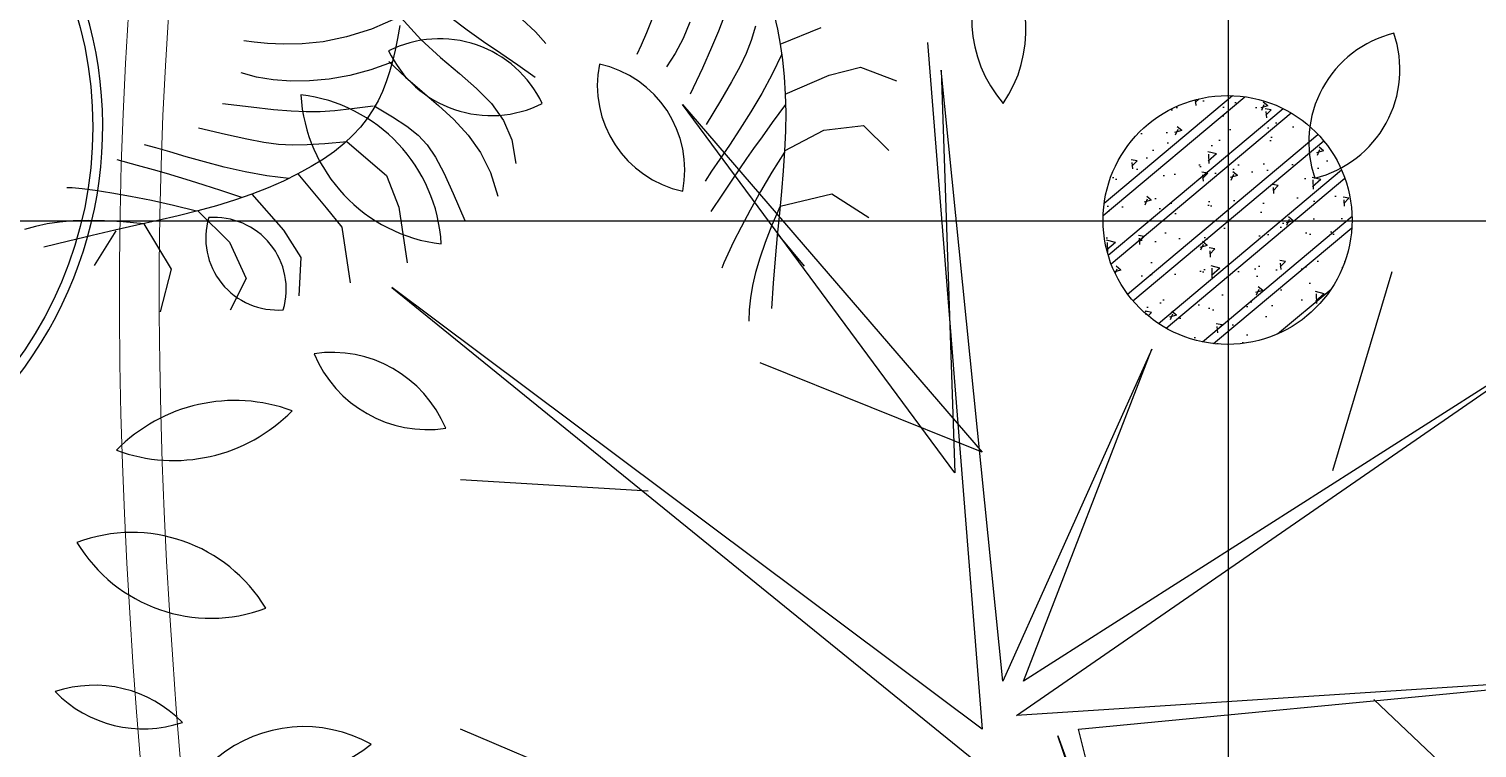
# Model space of a CAD drawing. Header units: millimetres. Extents: x -1030105 to 906887, y -616134 to 1220667.
# Drawn here: x -85099 to -82191, y 547635 to 549080 of the extents above; entities that cross this region are included whole.
import ezdxf
from ezdxf.enums import TextEntityAlignment as Align

# ---------------------------------------------------------------- set-up
doc = ezdxf.new("R2010")
doc.units = ezdxf.units.MM
doc.header["$MEASUREMENT"] = 0
doc.linetypes.add('CENTER', pattern=[2, 1.25, -0.25, 0.25, -0.25])
doc.linetypes.add('DASH', pattern=[0.35, 0.25, -0.1])
for name, color, linetype in [('A-Column', 4, 'Continuous'), ('A-Furniture', 143, 'Continuous'), ('A-Tree', 98, 'Continuous'), ('XR-BC-zColumn$0$LBC - BEACH CLUB - 240809 DG Rev$0$LBC - BEACH CLUB - COLUMN$0$Col 2FL$0$Col 2FL$0$S-Hatch', 8, 'Continuous')]:
    doc.layers.add(name, color=color, linetype=linetype)
doc.layers.add('A-Door', color=33, linetype='Continuous', lineweight=9)
doc.styles.add('Arial_Bold', font='arialbd.ttf')

# ---------------------------------------------------------------- blocks, each defined once
blk = doc.blocks.new('Xref ViasHotel_DD$0$A$C128252A6')
at = {"color": 8}
for points in [[(-199.9999999999998, 80.00000000000011, -0.2490666248094393), (200.0000000000002, 80.00000000000011, -1.822674955046673)], [(-199.9999999999998, 80, -0.09906662480943984), (200.0000000000002, 80, 0.2500000000000002)], [(-199.9999999999998, 80, 0.3322994664073974), (-199.9999999999998, 19.81332496188793, 0.6324162420717983)], [(200.0000000000005, 80, -0.3322994664073974), (200.0000000000005, 19.81332496188793, -0.6324162420717983)], [(-199.9999999999998, 19.81332496188793, 0.09906662480943984), (200.0000000000002, 19.81332496188793, -0.2500000000000002)]]:
    blk.add_lwpolyline(points, format="xyb", dxfattribs=at)
blk.add_ellipse((489.0823721401978, -1084.750095867943), major_axis=(-570.07364656276, 1143.957243795844), ratio=0.5046886879477465, start_param=-0.3101705365576701, end_param=-0.02720458697516248, dxfattribs=at)
at = {"color": 8, "extrusion": (0, 0, -1)}
blk.add_ellipse((780.901468476882, 898.8733692508494), major_axis=(963.0713825663126, 850.8882908308581), ratio=0.2526383053282041, start_param=2.937223005694502, end_param=3.252076243694595, dxfattribs=at)
blk = doc.blocks.new('Xref ViasHotel_DD$0$A$C17F019FA')
at = {"color": 0}
for p, q in [((697.3613185467548, 813.5510439238133), (699.8647010212298, 793.7083355354334)), ((717.92756481783, 611.7488865882551), (697.3935861733044, 813.5551142003897)), ((717.92756481783, -611.7488865882624), (697.3935861733044, -813.5551142003969))]:
    blk.add_line(p, q, dxfattribs=at)
at = {"color": 8}
for p, q in [((1017.680437306, 521.5613187019917), (961.139452258125, 481.141645068521)), ((1001.301164626551, 501.9571702050962), (976.2468804499949, 488.7440328818702)), ((1021.612518758397, 504.4795778361804), (1001.301164626551, 501.9571702050962)), ((1118.624785390741, 318.7744182569659), (1017.680437306, 521.5613187019917)), ((1020.924754717649, 474.0890040926388), (1021.612518758397, 504.4795778361804)), ((911.1235133591108, 486.6482995716142), (876.5645466852293, 475.0832951677367)), ((876.5645466852293, 475.0832951677367), (878.1273524641292, 452.6495051582751)), ((935.0062488559051, 479.9165721031459), (911.1235133591108, 486.6482995716142)), ((961.139452258125, 481.141645068521), (935.0062488559051, 479.9165721031459)), ((1040.10255618114, 410.6074418284697), (1020.924754717649, 474.0890040926388)), ((878.1273524641292, 452.6495051582751), (901.4338400554261, 424.4306216275654)), ((901.4338400554261, 424.4306216275654), (916.6133127548383, 311.5601572402375)), ((1047.152791371162, 360.1662257797943), (1040.10255618114, 410.6074418284697)), ((1076.169695191231, 321.7466219697599), (1047.152791371162, 360.1662257797943)), ((1114.245428607916, 246.0654082532783), (1076.169695191231, 321.7466219697599)), ((916.6133127548383, 311.5601572402375), (932.8588758128462, 286.9791447847165)), ((924.4005359811708, 299.3003545842439), (937.7712586250564, 285.890945177729)), ((1138.97503520461, 243.5271452402958), (1118.624785390741, 318.7744182569659)), ((932.8588758128462, 286.9791447847165), (947.7369539322681, 266.323056805144)), ((934.5817545351456, 274.1928506558688), (1012.630326271872, 127.1067900543203)), ((937.7712586250564, 285.890945177729), (952.4424257027567, 275.754333760975)), ((947.7369539322681, 266.323056805144), (961.3091488336213, 249.1674581054613)), ((952.4424257027567, 275.754333760975), (968.3032555474201, 268.713795114425)), ((968.3032555474201, 268.713795114425), (985.2429664921365, 264.5926040189515)), ((985.2429664921365, 264.5926040189515), (1003.150776869792, 263.2140352550414)), ((1003.150776869792, 263.2140352550414), (1021.915905013564, 264.4013636033487)), ((1021.915905013564, 264.4013636033487), (1031.209781213722, 266.1049369151733)), ((961.3091488336213, 249.1674581054613), (973.6370622373652, 235.0879134895076)), ((973.6370622373652, 235.0879134895076), (984.7822958639299, 223.6599877613262)), ((1130.911862430512, 202.8794769667147), (1114.245428607916, 246.0654082532783)), ((1171.629403945466, 92.77644095077267), (1138.97503520461, 243.5271452402958)), ((984.7822958639299, 223.6599877613262), (994.8064514338039, 214.4592457248)), ((994.8064514338039, 214.4592457248), (1003.771130667534, 207.0612521839212)), ((1003.771130667534, 207.0612521839212), (1011.737935285462, 201.04157194258)), ((1011.737935285462, 201.04157194258), (1018.806529249588, 196.0319917238157)), ((1018.806529249588, 196.0319917238157), (1025.228825487342, 191.8891859269279)), ((1025.228825487342, 191.8891859269279), (1031.294799167721, 188.5260508703286)), ((1031.294799167721, 188.5260508703286), (1037.294425459753, 185.8554828724664)), ((1037.294425459753, 185.8554828724664), (1043.517679532291, 183.7903782517024)), ((1043.517679532291, 183.7903782517024), (1047.422810017597, 182.8937819989733)), ((1147.002085988526, 138.2062920827302), (1130.911862430512, 202.8794769667147)), ((1012.630326271872, 127.1067900543203), (1036.067291961575, 84.76161766651785)), ((1157.474318943277, 115.6667900273824), (1147.002085988526, 138.2062920827302)), ((1143.134171722078, 74.69118861915922), (1171.629403945466, 92.77644095077267)), ((1171.629403945466, 92.77644095077267), (1157.474318943277, 115.6667900273824)), ((1161.395263161976, 81.73855943974195), (1171.629403945466, 92.77644095077267)), ((1036.067291961575, 84.76161766651785), (1036.923326283752, 54.96683084905817)), ((1093.467885909893, 55.52383848814497), (1161.395263161976, 81.73855943974195)), ((1036.923326283752, 54.96683084905817), (1048.344139921013, 34.56543905798026)), ((1048.344139921013, 34.56543905798026), (1062.945077823999, 47.28856696844014)), ((1062.945077823999, 47.28856696844014), (1093.467885909893, 55.52383848814497)), ((967.9515366378473, -99.41736639737064), (979.3715410939767, -79.0155216432322)), ((979.3715410939767, -79.0155216432322), (993.9729836177721, -91.73807043259876)), ((967.0966840549372, -129.2121871439376), (967.9515366378473, -99.41736639737064)), ((993.9729836177721, -91.73807043259876), (1024.496118311887, -99.97213133203331)), ((1024.496118311887, -99.97213133203331), (1092.424535254395, -126.1841580869295)), ((943.6613979030517, -171.5582890693113), (967.0966840549372, -129.2121871439376)), ((1102.659113820875, -137.2216336766942), (1070.010724269872, -287.9736330046653)), ((1074.163164311845, -119.1375115541814), (1102.659113820875, -137.2216336766942)), ((1102.659113820875, -137.2216336766942), (1088.504936720477, -160.1125441627155)), ((1092.424535254395, -126.1841580869295), (1102.659113820875, -137.2216336766942)), ((865.6186600426445, -318.6474451640897), (943.6613979030517, -171.5582890693113)), ((1088.504936720477, -160.1125441627155), (1078.033597749076, -182.6524615562739)), ((1078.033597749076, -182.6524615562739), (1061.945939310128, -247.3262845694117)), ((962.3283068315359, -232.9768095555846), (968.3278271972085, -230.3060035990711)), ((968.3278271972085, -230.3060035990711), (974.5509993574233, -228.2406521495213)), ((974.5509993574233, -228.2406521495213), (978.4560942783137, -227.3439010098882)), ((915.8171970674593, -268.1125912255375), (925.8409877041122, -258.9114516122208)), ((925.8409877041122, -258.9114516122208), (934.8053735072026, -251.5131025147202)), ((934.8053735072026, -251.5131025147202), (942.7719393626903, -245.493106293965)), ((942.7719393626903, -245.493106293965), (949.8403346283012, -240.4832457203665)), ((949.8403346283012, -240.4832457203665), (956.2624665466137, -236.3401852017923)), ((956.2624665466137, -236.3401852017923), (962.3283068315359, -232.9768095555846)), ((1061.945939310128, -247.3262845694117), (1045.281218366756, -290.5128768560317)), ((892.3450617480557, -293.6209925555449), (904.6724167108187, -279.5409589936244)), ((904.6724167108187, -279.5409589936244), (915.8171970674593, -268.1125912255375)), ((1045.281218366756, -290.5128768560317), (1007.208486693329, -366.1956006953915)), ((1070.010724269872, -287.9736330046653), (1049.663458974159, -363.2217131058715)), ((863.8962884593348, -331.433807616726), (878.773547292978, -310.7771295502025)), ((878.773547292978, -310.7771295502025), (892.3450617480557, -293.6209925555449)), ((883.4793931287131, -320.2082198673961), (899.3399437148473, -313.1670521447086)), ((899.3399437148473, -313.1670521447086), (916.2794911891106, -309.0451891795747)), ((916.2794911891106, -309.0451891795747), (934.1872468750516, -307.665910146512)), ((934.1872468750516, -307.665910146512), (952.9524220965686, -308.8524942202057)), ((952.9524220965686, -308.8524942202057), (962.2463658575725, -310.5556989114339)), ((847.6517003608169, -356.0154643940987), (863.8962884593348, -331.433807616726)), ((855.4384373254725, -343.75535288627), (868.808628106839, -330.3454131727412)), ((868.808628106839, -330.3454131727412), (883.4793931287131, -320.2082198673961)), ((832.4767044088803, -468.8865307499291), (847.6517003608169, -356.0154643940987)), ((1049.663458974159, -363.2217131058715), (948.7271540235961, -566.012617106222)), ((1007.208486693329, -366.1956006953915), (978.1931067173136, -404.6163553609149)), ((978.1931067173136, -404.6163553609149), (971.1448721623747, -455.0578510005435)), ((971.1448721623747, -455.0578510005435), (951.9695885574911, -518.5401738561559)), ((809.1713360701106, -497.1063386542301), (832.4767044088803, -468.8865307499291)), ((807.6094200747611, -519.540190630978), (809.1713360701106, -497.1063386542301)), ((842.1688454195391, -531.1038243274525), (807.6094200747611, -519.540190630978)), ((951.9695885574911, -518.5401738561559), (952.6585579667008, -548.930720297285)), ((866.0513138997776, -524.3711496130054), (842.1688454195391, -531.1038243274525)), ((892.1845658710226, -525.5951860667483), (866.0513138997776, -524.3711496130054)), ((948.7271540235961, -566.012617106222), (892.1845658710226, -525.5951860667483)), ((932.3471038055723, -546.4091182692064), (907.2922955814574, -533.1969746743052)), ((952.6585579667008, -548.930720297285), (932.3471038055723, -546.4091182692064))]:
    blk.add_line(p, q, dxfattribs=at)
at = {"color": 0}
blk.add_lwpolyline([(717.92756481783, -611.7488865882624, 1.147515927552198), (717.92756481783, 611.7488865882551, 1.001616190193315)], format="xyb", dxfattribs=at)
blk.add_circle((800, 0), 800.0000000000001, dxfattribs=at)
for centre, radius, start, end in [((800, 0), 820.0000000000003, 262.8117499346516, 97.1905225647401), ((770.0000000059372, -0.0005949389305897057), 749.9999999999994, 95.03666357994847, 264.9633272164608)]:
    blk.add_arc(centre, radius, start, end, dxfattribs=at)
at = {"color": 8, "extrusion": (0, 0, -1), "zscale": -1, "rotation": 246.5885494187162}
blk.add_blockref('Xref ViasHotel_DD$0$A$C128252A6', (-1213.472352847049, 337.1273957474696), dxfattribs=at)
at = {"color": 8, "rotation": 66.59082191803262}
blk.add_blockref('Xref ViasHotel_DD$0$A$C128252A6', (1144.511754282576, -381.5709286812562), dxfattribs=at)
blk = doc.blocks.new('FUR')
at = {"layer": 'A-Furniture'}
blk.add_spline([(-33915.95049999998, 30607.97072861483), (-33944.45049999998, 30609.47072861483), (-37418.45049999998, 29101.97072861483), (-37726.45049999998, 27053.97072861483), (-37216.45049999998, 25232.97072861483), (-37626.45049999998, 21208.97072861483), (-38739.45049999998, 18856.47072861483), (-41860.0081210901, 14803.08198061958), (-43043.24408312602, 12422.28141322406), (-43017.45049999998, 9941.470728614833), (-40833.45049999998, 8086.970728614833), (-38106.95049999998, 9497.470728614833), (-38274.45049999998, 11476.47072861483), (-38397.80660422644, 13212.30405925063), (-37304.95049999998, 13750.47072861483), (-34499.95049999998, 13496.47072861483), (-32540.45049999998, 14865.47072861483), (-32373.95049999998, 19055.97072861483), (-32478.95049999998, 20125.47072861483), (-32317.95049999998, 21223.47072861483), (-30829.45049999998, 21995.47072861483), (-30221.95049999998, 22657.47072861483), (-30468.95049999998, 23962.47072861483), (-31626.45049999998, 24580.47072861483), (-32324.45049999998, 25527.47072861483), (-32040.45049999998, 28028.97072861483), (-32099.45049999998, 29098.47072861483), (-33294.95049999998, 30495.97072861483), (-33915.95049999998, 30607.97072861483)], degree=3, dxfattribs=at)
at = {"layer": 'A-Furniture', "color": 8, "linetype": 'DASH', "ltscale": 50}
blk.add_spline([(-36645.95049999999, 29577.47072861495), (-37284.45049999998, 28277.47072861483), (-36675.95049999998, 26341.97072861483), (-36462.95049999998, 23656.47072861483), (-37614.45049999998, 20052.97072861483), (-40425.45049999998, 16181.97072861483), (-42273.95049999998, 13633.47072861483), (-42830.45049999998, 10963.97072861483), (-42046.95049999998, 9111.970728614833), (-39697.45049999998, 8971.970728614833), (-38257.95049999998, 10282.47072861483), (-39333.95049999998, 12605.97072861483), (-37866.45049999998, 13928.97072861483), (-35697.95049999998, 13970.47072861483), (-34500.45049999998, 13942.47072861483), (-32415.95049999998, 18555.47072861483), (-32463.95049999998, 21915.47072861483), (-30662.95049999998, 22278.97072861483), (-30458.45049999998, 23386.97072861483), (-31963.45049999998, 24633.97072861483), (-33008.95049999998, 26389.97072861483), (-32199.45049999998, 28679.97072861483), (-33338.45049999998, 30307.97072861483), (-34838.45049999998, 30476.97072861483), (-36022.95049999998, 30096.47072861483), (-36645.95049999998, 29577.47072861483)], degree=3, dxfattribs=at)
at = {"layer": 'A-Furniture', "rotation": 356.3949344702726}
blk.add_blockref('Xref ViasHotel_DD$0$A$C17F019FA', (-41872.58448002225, 25636.42283740034), dxfattribs=at)
blk = doc.blocks.new('TƯỜNG NÔI THẤT')
at = {"layer": 'A-Door', "ltscale": 10}
for points in [[(12188.73614635672, 41587.61236840999), (12182.70085563703, 41487.63823747903), (12177.86793716891, 41387.69302333426), (12174.23094035096, 41287.80320425588), (12171.78341458176, 41187.99525852373), (12170.51831803507, 41088.29529838776), (12170.40786011259, 40988.71659044642), (12171.39852296955, 40889.25647345139), (12173.43518738235, 40789.91129473422), (12176.46273412743, 40690.67740162625), (12180.42604398121, 40591.55114145903), (12185.26999772013, 40492.528861564), (12190.93947612059, 40393.60690927261), (12197.37935995904, 40294.78163191641), (12204.53453001191, 40196.04937682673), (12212.3498670556, 40097.40649133525)], [(12132.62027063919, 40090.83466195979), (12124.76438636053, 40189.99135396956), (12117.56893371242, 40289.28177611181), (12111.08980738217, 40388.70956468442), (12105.38321486321, 40488.27826532722), (12100.50545184065, 40587.9913251145), (12096.5127902067, 40687.85218633921), (12093.46150693926, 40787.86428677698), (12091.40799618849, 40888.03094390547), (12090.40872547319, 40988.35537474917), (12090.52028764237, 41088.84109232924), (12091.7972213624, 41189.48253302532), (12094.26796789563, 41290.23859526205), (12097.93955731293, 41391.0797562839), (12102.81854858762, 41491.97988332191), (12108.91161321872, 41592.91279335273)]]:
    blk.add_lwpolyline(points, dxfattribs=at)
blk = doc.blocks.new('CAY8')
at = {"color": 0, "linetype": 'ByBlock'}
for p, q in [((-940.3137401825061, 145.768174705825), (-946.1185544049276, 151.5635492960155)), ((-934.7235632646898, 139.3882252406347), (-940.3137401825061, 145.768174705825)), ((-929.2662368465008, 132.2471229548701), (-934.7235632646898, 139.3882252406347)), ((-903.4047295116015, 136.1425936371252), (-905.1583078142412, 139.6563538433566)), ((-900.6598658630301, 129.7326422717906), (-903.4047295116015, 136.1425936371252)), ((-938.0649973905802, 120.1860671189079), (-950.5168529680359, 133.4464085603995)), ((-923.8599741226335, 124.1682899042662), (-929.2662368465008, 132.2471229548701)), ((-897.1312236990398, 120.7794901121542), (-900.6598658630301, 129.7326422717906)), ((-926.3047232869849, 107.283907857347), (-938.0649973905802, 120.1860671189079)), ((-918.4229882883064, 114.9751481428557), (-923.8599741226335, 124.1682899042662)), ((-912.8734925372319, 104.4911197258498), (-918.4229882883064, 114.9751481428557)), ((-893.0263098498817, 109.6361275239997), (-897.1312236990398, 120.7794901121542)), ((-866.7262028654204, 103.1832332871436), (-870.2616481090499, 117.824978480292)), ((-915.133669793313, 94.77777983423766), (-926.3047232869849, 107.283907857347)), ((-907.1297000644972, 92.53962670845976), (-912.8734925372319, 104.4911197258498)), ((-888.5526311469857, 96.65554487219379), (-893.0263098498817, 109.6361275239997)), ((-849.3357030902243, 97.82547973476358), (-851.3103314946766, 105.9690212018777)), ((-915.3127875501068, 93.97468717974152), (-944.3487014881084, 95.55333815697122)), ((-904.4494760451689, 82.70553210620164), (-915.133669793313, 94.77777983423766)), ((-883.91769442021, 82.19073252212729), (-888.5526311469857, 96.65554487219379)), ((-863.9597579267847, 91.60332797416231), (-866.7262028654204, 103.1832332871436)), ((-847.0656728668237, 87.58272618825322), (-849.3357030902243, 97.82547973476358)), ((-901.1098240653209, 78.94409114570044), (-907.1297000644972, 92.53962670845976)), ((-861.732146699409, 82.01472464871222), (-863.9597579267847, 91.60332797416231)), ((-844.4117731003989, 75.62804380720081), (-847.0656728668237, 87.58272618825322)), ((-901.1098240653209, 78.94409114570044), (-920.0258235257697, 45.94454750164914)), ((-894.1497811784193, 71.10501373169427), (-904.4494760451689, 82.70553210620164)), ((-879.3290065004603, 66.59468083938737), (-883.91769442021, 82.19073252212729)), ((-859.8132025891009, 73.34688541593096), (-861.732146699409, 82.01472464871222)), ((-857.972759002716, 64.52927238239681), (-859.8132025891009, 73.34688541593096)), ((-841.2855360670055, 62.34871583665699), (-844.4117731003989, 75.62804380720081)), ((-816.8143473458604, 58.5986838777917), (-822.2834638411205, 77.83928790428945)), ((-748.843305701097, 72.88726931265592), (-751.6515290111547, 79.75081799813961)), ((-745.0999060214072, 64.09360364902568), (-748.843305701097, 72.88726931265592)), ((-884.1322243284067, 60.01407376871248), (-894.1497811784193, 71.10501373169427)), ((-874.9940742179879, 50.22038018851345), (-879.3290065004603, 66.59468083938737)), ((-855.9806493467822, 54.4913476541642), (-857.972759002716, 64.52927238239681)), ((-837.5984940434191, 48.13202552141047), (-841.2855360670055, 62.34871583665699)), ((-790.7882298270179, 52.09784756825866), (-798.6282094300532, 71.29847580484966)), ((-770.0148150293662, 59.19625831229678), (-772.7601240345157, 70.24708984136123)), ((-740.0652307645705, 53.72843044749061), (-745.0999060214072, 64.09360364902568)), ((-874.2944446309975, 49.47056127394353), (-884.1322243284067, 60.01407376871248)), ((-853.6067070269764, 42.16257333728754), (-855.9806493467822, 54.4913476541642)), ((-812.3783106020765, 43.65250996243594), (-816.8143473458604, 58.5986838777917)), ((-784.5636315836946, 37.21140089910659), (-790.7882298270179, 52.09784756825866)), ((-765.9801839654447, 47.81548915559142), (-770.0148150293662, 59.19625831229678)), ((-733.3831807231381, 42.15035914855434), (-740.0652307645705, 53.72843044749061)), ((-920.0258235257697, 45.94454750164914), (-950.6379251968956, 38.02262965792215)), ((-874.2944446309975, 49.47056127394353), (-882.8400325470338, 18.92748891817791)), ((-864.5340812221893, 39.51232530617017), (-874.2944446309975, 49.47056127394353)), ((-850.6207654498266, 26.47241153821415), (-853.6067070269764, 42.16257333728754)), ((-833.2621793047783, 33.36525610657736), (-837.5984940434191, 48.13202552141047)), ((-808.4698979650111, 31.85255743862399), (-812.3783106020765, 43.65250996243594)), ((-760.6371340802125, 36.22481674204937), (-765.9801839654447, 47.81548915559142)), ((-724.6976566901194, 29.71799919357181), (-733.3831807231381, 42.15035914855434)), ((-854.7732565799724, 30.17540939236096), (-864.5340812221893, 39.51232530617017)), ((-828.1881241270075, 18.43569083694638), (-833.2621793047783, 33.36525610657736)), ((-804.583653789121, 22.05061758741249), (-808.4698979650111, 31.85255743862399)), ((-779.3581933782098, 25.5206832299682), (-784.5636315836946, 37.21140089910659)), ((-753.9665686102799, 24.54427544247483), (-760.6371340802125, 36.22481674204937)), ((-845.0320265546961, 21.48863493530553), (-856.5268507701821, -10.83589293108344)), ((-845.0320265546961, 21.48863493530553), (-854.7732565799724, 30.17540939236096)), ((-835.3549303386371, 13.47901780879511), (-845.0320265546961, 21.48863493530553)), ((-800.2141224305651, 13.0984816893997), (-804.583653789121, 22.05061758741249)), ((-774.5756938894756, 15.90724199250144), (-779.3581933782098, 25.5206832299682)), ((-745.9493907938286, 12.893899627672), (-753.9665686102799, 24.54427544247483)), ((-713.6525594576069, 16.78996002265376), (-724.6976566901194, 29.71799919357181)), ((-882.8400325470338, 18.92748891817791), (-899.714523556946, -4.298255425082971)), ((-825.7865071256438, 6.173573885376754), (-835.3549303386371, 13.47901780879511)), ((-822.2878607870134, 3.730612957044286), (-828.1881241270075, 18.43569083694638)), ((-794.8558482428834, 3.847941025380351), (-800.2141224305651, 13.0984816893997)), ((-769.6199117958149, 7.252624618167829), (-774.5756938894756, 15.90724199250144)), ((-736.5665038671414, 1.393723669361862), (-745.9493907938286, 12.893899627672)), ((-699.8917898184791, 3.724851076369305), (-713.6525594576069, 16.78996002265376)), ((-816.3712961076653, -0.4006809616821556), (-825.7865071256438, 6.173573885376754)), ((-788.003375582628, -6.849213124309244), (-794.8558482428834, 3.847941025380351)), ((-763.8946257762709, -1.561621460130482), (-769.6199117958149, 7.252624618167829)), ((-725.7988110684655, -9.836218061258478), (-736.5665038671414, 1.393723669361862)), ((-683.059248564894, -9.11871820431952), (-699.8917898184791, 3.724851076369305)), ((-899.714523556946, -4.298255425082971), (-925.2642657311644, -5.252433182851746)), ((-816.3712961076653, -0.4006809616821556), (-827.7937738506862, -29.93739812973035)), ((-807.1538364776989, -6.216730859703603), (-816.3712961076653, -0.4006809616821556)), ((-798.1786674285449, -11.24755993574763), (-807.1538364776989, -6.216730859703603)), ((-779.1512488034696, -20.14118947887437), (-788.003375582628, -6.849213124309244)), ((-756.8036145092319, -11.65394881139036), (-763.8946257762709, -1.561621460130482)), ((-713.6272156343457, -20.6758911942361), (-725.7988110684655, -9.836218061258478)), ((-856.5268507701821, -10.83589293108344), (-867.7023180115339, -31.10505514580836)), ((-789.4903281532661, -15.46615231733267), (-798.1786674285449, -11.24755993574763)), ((-781.1182958006666, -18.85910721326763), (-789.4903281532661, -15.46615231733267)), ((-779.1512488034696, -20.14118947887437), (-786.5964159640262, -56.32045969947467)), ((-773.031799341732, -21.4674841661672), (-781.1182958006666, -18.85910721326763)), ((-747.7506566736101, -24.14281000310257), (-756.8036145092319, -11.65394881139036)), ((-712.9911714258978, -20.57263179394613), (-720.5553536179705, -22.34085674917696)), ((-714.3376635456716, -18.38548985078342), (-718.3346570162084, -34.22354038271988)), ((-705.1080578537712, -18.39487507680133), (-712.9911714258978, -20.57263179394613)), ((-696.7641950174202, -15.80374850345652), (-705.1080578537712, -18.39487507680133)), ((-687.8177650332636, -12.79541397870889), (-696.7641950174202, -15.80374850345652)), ((-682.5951571567839, -10.61489486661412), (-689.2931936014411, -30.75061372858727)), ((-867.7023180115339, -31.10505514580836), (-892.5041478066978, -43.24835929518849)), ((-827.7937738506862, -29.93739812973035), (-834.4322889746236, -46.40570705183745)), ((-765.1850057048923, -23.34595779993651), (-773.031799341732, -21.4674841661672)), ((-757.5320818175951, -24.54920273893913), (-765.1850057048923, -23.34595779993651)), ((-750.0271946070261, -25.13189360806246), (-757.5320818175951, -24.54920273893913)), ((-742.624511000764, -25.14870503081875), (-750.0271946070261, -25.13189360806246)), ((-747.2743503474758, -24.4939571526902), (-747.7727853465458, -39.89280936169052)), ((-735.2781979271076, -24.65431163242283), (-742.624511000764, -25.14870503081875)), ((-727.9424223132428, -23.70338803723826), (-735.2781979271076, -24.65431163242283)), ((-720.5553536179705, -22.34085674917696), (-727.9424223132428, -23.70338803723826)), ((-689.2931936014411, -30.75061372858727), (-693.8655592177147, -49.45562225171852)), ((-747.7727853465458, -39.89280936169052), (-748.6238888281787, -52.07971308918604)), ((-718.3346570162084, -34.22354038271988), (-721.5316418156126, -49.66699111091111)), ((-834.4322889746236, -46.40570705183745), (-866.5092981660327, -71.006162165575)), ((-721.5316418156126, -49.66699111091111), (-724.5906062409395, -64.70582157331773)), ((-693.8655592177147, -49.45562225171852), (-697.341044093786, -66.76080090091818)), ((-665.1061725318632, -41.9587386491894), (-667.2960458842408, -56.31514070743106)), ((-786.5964159640262, -56.32045969947467), (-802.1017933342937, -75.2180552066693)), ((-750.3002357065325, -62.18840447709044), (-753.2744008971404, -71.3526196677758)), ((-748.6238888281787, -52.07971308918604), (-750.3002357065325, -62.18840447709044)), ((-667.2960458842408, -56.31514070743106), (-668.9140751805444, -70.85478000889816)), ((-753.2744008971404, -71.3526196677758), (-758.0189593136365, -80.70609480439998)), ((-724.5906062409395, -64.70582157331773), (-728.1735385908814, -79.33001130659068)), ((-697.341044093786, -66.76080090091818), (-700.7484383175088, -82.69703014253719)), ((-668.9140751805444, -70.85478000889816), (-670.2632534784916, -85.57241223742858)), ((-802.1017933342937, -75.2180552066693), (-834.1787815050684, -99.8185255927583)), ((-758.0189593136365, -80.70609480439998), (-765.0064858716851, -91.38256602894216)), ((-728.1735385908814, -79.33001130659068), (-732.9424271626904, -93.52953984692249)), ((-700.7484383175088, -82.69703014253719), (-705.1165319766715, -97.29519044194421)), ((-765.0064858716851, -91.38256602894216), (-774.7095554860989, -104.5157694841673)), ((-670.2632534784916, -85.57241223742858), (-671.6465738353418, -100.4627930768602)), ((-641.6695849332154, -87.11331891781265), (-644.8956649159354, -99.96520221611536)), ((-732.9424271626904, -93.52953984692249), (-739.5592602548622, -107.2943867318809)), ((-705.1165319766715, -97.29519044194421), (-711.4741151599792, -110.5861622654902)), ((-671.6465738353418, -100.4627930768602), (-673.3670293078303, -115.5206782097866)), ((-644.8956649159354, -99.96520221611536), (-648.4539514051339, -110.5553424945301)), ((-774.7095554860989, -104.5157694841673), (-787.6007430704467, -121.239441312382)), ((-739.5592602548622, -107.2943867318809), (-748.6860261646489, -120.6145314984442)), ((-711.4741151599792, -110.5861622654902), (-720.8499779548274, -122.6008260784783)), ((-748.6860261646489, -120.6145314984442), (-760.9847131899569, -133.4799536830014)), ((-720.8499779548274, -122.6008260784783), (-734.2729104493974, -133.3700623465393)), ((-616.3973119406128, -170.7654455365609), (-623.7927233696373, -171.3152714294611)), ((-606.8772647913411, -169.9226530110518), (-616.3973119406128, -170.7654455365609)), ((-595.4635990596853, -168.3374069698384), (-606.8772647913411, -169.9226530110518)), ((-609.9187428930873, -195.1315025124695), (-621.277055366596, -194.3275517864367)), ((-597.8482186612146, -194.8111914269521), (-609.9187428930873, -195.1315025124695)), ((-585.1737409175021, -193.3113637684637), (-597.8482186612146, -194.8111914269521)), ((-609.5870913029776, -217.0817235746636), (-630.2706608374192, -218.6046668358304)), ((-593.50573255358, -215.7619438603706), (-609.5870913029776, -217.0817235746636)), ((-580.778630465682, -214.4239083711855), (-593.50573255358, -215.7619438603706)), ((-570.1578309146262, -212.8461977849493), (-580.778630465682, -214.4239083711855)), ((-575.4092512545303, -238.0977469832924), (-585.2734978822537, -239.4870561269254)), ((-564.9556664918618, -235.8602996735481), (-575.4092512545303, -238.0977469832924)), ((-623.812266647421, -239.8251633373202), (-643.8012184257223, -239.0809285922787)), ((-608.226799810056, -240.2248634264015), (-623.812266647421, -239.8251633373202)), ((-595.7966121447225, -240.1541279819849), (-608.226799810056, -240.2248634264015)), ((-585.2734978822537, -239.4870561269254), (-595.7966121447225, -240.1541279819849)), ((-551.6257995336109, -243.6852548481456), (-559.1838820723187, -250.6665361765899)), ((-671.1688180657857, -258.6330640819124), (-679.5239799785177, -257.9945545858773)), ((-660.7259026435768, -259.6393219609072), (-671.1688180657857, -258.6330640819124)), ((-567.563625897832, -257.635602962755), (-576.7255740202363, -264.558444280583)), ((-559.1838820723187, -250.6665361765899), (-567.563625897832, -257.635602962755)), ((-567.563625897832, -257.635602962755), (-543.0022783058794, -277.6263724157598)), ((-648.5362239360311, -260.8095133125953), (-660.7259026435768, -259.6393219609072)), ((-634.9407721656517, -261.9398232275616), (-648.5362239360311, -260.8095133125953)), ((-620.2805375569715, -262.8264367959328), (-634.9407721656517, -261.9398232275616)), ((-604.896510332952, -263.2655391084245), (-620.2805375569715, -262.8264367959328)), ((-589.1296807176677, -263.053315254574), (-604.896510332952, -263.2655391084245)), ((-573.3210389344731, -261.9859503255557), (-589.1296807176677, -263.053315254574)), ((-576.7255740202363, -264.558444280583), (-586.6302694502065, -271.40104920454)), ((-681.6383044656232, -273.5167753157202), (-696.6559443046553, -272.3546354606351)), ((-669.7702815599823, -274.4641173646069), (-681.6383044656232, -273.5167753157202)), ((-659.9626081587976, -275.3085745708577), (-669.7702815599823, -274.4641173646069)), ((-651.1260168327408, -276.1620598980353), (-659.9626081587976, -275.3085745708577)), ((-642.1712401539244, -277.1364863096369), (-651.1260168327408, -276.1620598980353)), ((-632.0090106924963, -278.3437667691596), (-642.1712401539244, -277.1364863096369)), ((-619.5500610201107, -279.8958142401661), (-632.0090106924963, -278.3437667691596)), ((-603.7051237077667, -281.904541686612), (-619.5500610201107, -279.8958142401661)), ((-597.2382551983519, -278.1294068085681), (-608.5100742748236, -284.7095061675918)), ((-586.6302694502065, -271.40104920454), (-597.2382551983519, -278.1294068085681)), ((-597.2382551983519, -278.1294068085681), (-570.0478983648045, -299.0504627287573)), ((-608.5100742748236, -284.7095061675918), (-620.406269690624, -291.1073363555533)), ((-724.3188069621665, -298.2151246185804), (-728.2024769990803, -298.7970650724146)), ((-717.374371431868, -297.585388064419), (-724.3188069621665, -298.2151246185804)), ((-707.7690073336034, -296.9961261110202), (-717.374371431868, -297.585388064419)), ((-695.9025515908925, -296.5356094602594), (-707.7690073336034, -296.9961261110202)), ((-682.1748411277786, -296.2921088142084), (-695.9025515908925, -296.5356094602594)), ((-666.985712869222, -296.3538948744808), (-682.1748411277786, -296.2921088142084)), ((-650.7350037383494, -296.8092383422972), (-666.985712869222, -296.3538948744808)), ((-633.8225506600556, -297.7464099196641), (-650.7350037383494, -296.8092383422972)), ((-632.8932330630832, -297.3127294289934), (-645.9607504391661, -303.4108893747816)), ((-620.406269690624, -291.1073363555533), (-632.8932330630832, -297.3127294289934)), ((-632.8932330630832, -297.3127294289934), (-606.485776964355, -314.8783949206172)), ((-570.0478983648045, -299.0504627287573), (-554.2241888582848, -315.9424792570117)), ((-659.6044564716412, -309.5108631619933), (-673.8199858151111, -315.7216977595726)), ((-645.9607504391661, -303.4108893747816), (-659.6044564716412, -309.5108631619933)), ((-719.2515855774891, -321.3694816479747), (-728.6056394521784, -324.0146463326655)), ((-708.8282671791367, -319.0394378765905), (-719.2515855774891, -321.3694816479747)), ((-697.1424751389986, -317.0012967308412), (-708.8282671791367, -319.0394378765905)), ((-684.0010003390835, -315.231839922335), (-697.1424751389986, -317.0012967308412)), ((-673.8199858151111, -315.7216977595726), (-688.6029731222789, -322.1524401369879)), ((-669.2106336615961, -313.7078491626144), (-684.0010003390835, -315.231839922335)), ((-669.2106336615961, -313.7078491626144), (-643.6715679430908, -341.8954535040884)), ((-606.485776964355, -314.8783949206172), (-589.6112859545083, -338.1041392634852)), ((-554.2241888582848, -315.9424792570117), (-550.3394072156643, -343.2829084500536)), ((-744.8787901031883, -330.3432115959931), (-752.1843051156229, -334.0730487514793)), ((-737.0836379213924, -326.9981502195133), (-744.8787901031883, -330.3432115959931)), ((-728.6056394521784, -324.0146463326655), (-737.0836379213924, -326.9981502195133)), ((-703.9490530469611, -328.9121372627906), (-719.8538602435638, -336.1098361065142)), ((-688.6029731222789, -322.1524401369879), (-703.9490530469611, -328.9121372627906)), ((-687.8945370510683, -322.5709605249558), (-698.3685142037193, -349.6979257021794)), ((-719.8538602435638, -336.1098361065142), (-736.3130293645936, -343.8545836374306)), ((-643.6715679430908, -341.8954535040884), (-645.5970360062329, -373.4572995177568)), ((-589.6112859545083, -338.1041392634852), (-596.5991135140994, -362.6982451911299))]:
    blk.add_line(p, q, dxfattribs=at)
blk = doc.blocks.new('12PPLT11')
at = {"color": 0, "linetype": 'ByBlock'}
for p, q in [((-0.04409608227797435, 0.3483338719713629), (-0.0159519989446153, -0.0034782946952987)), ((-0.03706008227789681, 0.334261371971337), (-0.03002408227791875, 0.127864871971326)), ((-0.005397998944658866, 0.02114853863798771), (-0.03706008227789681, 0.334261371971337)), ((-0.1695719156113071, 0.3166707053046594), (-0.0159519989446153, 0.1384192053046434)), ((-0.03002408227791875, 0.127864871971326), (-0.1695719156113071, 0.3166707053046594)), ((0.1635491677220671, 0.1290376219713494), (0.1940385843887569, 0.2310631219712889)), ((-0.3185010822779759, 0.2228541219713236), (-0.01946999894460077, -0.01989621136198139)), ((-0.0159519989446153, -0.0034782946952987), (-0.3185010822779759, 0.2228541219713236)), ((0.001638084388794425, 0.003557955304671623), (0.2865970843887453, 0.200572705304694)), ((0.2865970843887453, 0.200572705304694), (0.005156084388772797, 0.02114853863798771)), ((0.07082566772203336, 0.19119103863801), (-0.005397998944658866, 0.02114853863798771)), ((0.005156084388772797, 0.02114853863798771), (0.07082566772203336, 0.19119103863801)), ((-0.0159519989446153, 0.1384192053046434), (-0.1297010822779612, 0.1841547886379828)), ((-0.1870794156112652, 0.1184832053046989), (-0.283238415611315, 0.1243467886380358)), ((0.3276405010553916, 0.02466662197130631), (0.001638084388794425, 0.003557955304671623)), ((0.03330016772201816, -0.0034782946952987), (0.3276405010553916, 0.02466662197130631)), ((0.1846572510553486, 0.01176687197136062), (0.3019243343886799, -0.0996402946953765)), ((-0.1507265822779047, -0.05976829469537392), (-0.283238415611315, -0.0034782946952987)), ((0.02274616772206173, -0.006996461362007267), (0.09545175105541404, -0.2040112946953059)), ((0.1341498343887295, -0.3330090446953307), (0.02274616772206173, -0.006996461362007267)), ((0.0778616677221251, -0.1805571280286813), (0.03330016772201816, -0.0034782946952987))]:
    blk.add_line(p, q, dxfattribs=at)
for centre, radius, start, end in [((0.04495741772211659, 0.3605282886380223), 0.06638033333333333, 145.5247849991495, 220.8327339997949), ((-0.05998941561131232, 0.3546998719712917), 0.06638033333333333, 325.5247849991495, 40.83273399979491), ((-0.2939323322779117, 0.2921076219713541), 0.05821033333333332, 25.45365099960478, 116.6851970002433), ((0.2086239177220932, 0.2974604553047016), 0.05733175, 103.8913860003663, 198.9039470001594), ((0.1406201677220906, 0.3345408719713419), 0.05733175, 283.8913860003663, 18.90394700015941), ((-0.2675138322779276, 0.3691355386380337), 0.05821033333333332, 205.4536509996048, 296.6851970002433), ((-0.1574909156112199, 0.326555455304657), 0.05570899999999999, 168.8066020017208, 257.6390980000355), ((-0.224065748944561, 0.2829521219713342), 0.05570899999999999, 348.8066020017208, 77.6390980000354), ((-0.2833924156112744, 0.3263592886380025), 0.081791, 183.318928997754, 263.1903649993824), ((-0.3747442489445802, 0.2404101219713652), 0.081791, 3.318928997754036, 83.1903649993824), ((-0.3769142489445656, 0.2481650386380068), 0.03687258333333333, 163.4933460002688, 274.4697340005599), ((-0.409393665611212, 0.2218811219713643), 0.03687258333333333, 343.4933460002688, 94.46973400055995), ((-0.3491485822779623, 0.1264337886379963), 0.06314383333333333, 22.57230599832171, 98.33354300052417), ((-0.2999935822779207, 0.213148538637995), 0.06314383333333333, 202.5723059983217, 278.3335430005242), ((-0.3989077489445663, 0.08020112197135632), 0.08471958333333332, 69.72013800043797, 135.6489100009364), ((-0.4301238322778929, 0.2188924553046832), 0.08471958333333332, 249.720138000438, 315.6489100009364), ((-0.4516179989445845, 0.01732262197131718), 0.07996766666666667, 30.9482359987117, 110.5783939994005), ((-0.4111429156113218, 0.1333121219713576), 0.07996766666666667, 210.9482359987117, 290.5783939994005), ((-0.4458463322779451, 0.05967703863802853), 0.06300191666666666, 224.2576500004793, 288.5926609999777), ((-0.4708814156113021, -0.04400487802865882), 0.06300191666666666, 44.25765000047925, 108.5926609999777), ((-0.3634898322778781, -0.07214696136196608), 0.06992266666666666, 60.50948500072646, 129.2919899988486), ((-0.3733484989445515, 0.04283153863798361), 0.06992266666666666, 240.5094850007264, 309.2919899988486)]:
    blk.add_arc(centre, radius, start, end, dxfattribs=at)
blk = doc.blocks.new('CÂY')
at = {"layer": 'A-Tree', "color": 8, "ltscale": 10, "xscale": 2.803183510899544, "yscale": 2.803183510899544, "zscale": 2.803183510899544, "rotation": 61.02666088021106}
blk.add_blockref('CAY8', (5742.31574624803, 41679.92316337186), dxfattribs=at)
at = {"layer": 'A-Tree', "color": 8, "ltscale": 10, "xscale": 3920, "yscale": 3920, "zscale": 3920}
blk.add_blockref('12PPLT11', (6071.659758789392, 38575.77811776719), dxfattribs=at)
blk = doc.blocks.new('BỐ TRÍ LAY OUT')
at = {"layer": 'A-Door', "color": 3}
blk.add_blockref('TƯỜNG NÔI THẤT', (-3527.35200127693, 2876.376295813126), dxfattribs=at)
at = {"layer": 'A-Furniture', "color": 3}
for name, p in [('CÂY', (4286.75486311756, 4469.288343299762)), ('FUR', (48783.7433631176, 18654.71482977469))]:
    blk.add_blockref(name, p, dxfattribs=at)
blk = doc.blocks.new('*U1486')
at = {"color": 8, "linetype": 'CENTER', "ltscale": 500}
blk.add_line((-6392.643045294039, 7811.817619178139), (-6055.4829418041, 7811.817619178139), dxfattribs=at)
at = {"style": 'Arial_Bold'}
blk.add_attdef('TRUC', text='', height=2.5, dxfattribs=at).set_placement((-6401.947800032925, 7811.817619178007), align=Align.MIDDLE_CENTER)
blk = doc.blocks.new('*U1487')
at = {"color": 8, "linetype": 'CENTER', "ltscale": 500}
blk.add_line((-6401.947800033063, 7821.122373916886), (-6401.947800033064, 8224.897619178022), dxfattribs=at)
at = {"style": 'Arial_Bold'}
blk.add_attdef('TRUC', text='', height=2.5, dxfattribs=at).set_placement((-6401.947800032925, 7811.817619178007), align=Align.MIDDLE_CENTER)
blk = doc.blocks.new('TRỤC')
at = {"color": 0, "xscale": 199.9999999999901, "yscale": 199.9999999999901, "zscale": 199.9999999999901}
for name, p in [('*U1487', (1299289.560006554, -1575802.327948784)), ('*U1486', (1270336.330398289, -1518263.523835549))]:
    blk.add_blockref(name, p, dxfattribs=at)
blk = doc.blocks.new('KIẾN TRÚC')
h = blk.add_hatch(color=9)
h.dxf.hatch_style = 1
edge = h.paths.add_edge_path(flags=16)
edge.add_line((62281.95049999998, 27412.02927138517), (55232.82389649404, 27412.02927138505))
edge.add_arc((32545.50878812408, 30716.66293956665), 22926.72829924391, 284.53695158247865, 351.7125813344091, ccw=False)
edge.add_line((38300.21700792988, 8523.911784915952), (13217.51784992669, 8523.911784910597))
edge.add_arc((23753.10182550838, 24110.84943410289), 18813.58963585476, 227.7677182561868, 235.9442986410003, ccw=False)
edge.add_arc((7788.819823088517, 12733.3910908635), 4187.039666959467, 236.0590124962323, 322.4360737019827, ccw=False)
edge.add_arc((13873.5970987339, 18503.25729619298), 12505.26566685072, 190.8327360748526, 227.6605687844487, ccw=False)
edge.add_arc((25477.52443721271, 20792.18331255531), 24332.69085544715, 180.6832153365221, 190.991126688788, ccw=False)
edge.add_arc((3282.93561756362, 20557.21277457592), 2137.084471138149, 101.08076224722828, 181.479400931386, ccw=False)
edge.add_line((2872.204064266523, 22654.45611475036), (4986.06665855035, 23013.11448664329))
edge.add_arc((28039.69241930227, 24288.4119512235), 23088.87273861522, 153.2014320220877, 183.1663029992741, ccw=False)
edge.add_arc((10232.26976538847, 40544.64471371844), 6483.106001901682, 182.8401094538115, 244.3962742115525, ccw=False)
edge.add_arc((-6425.00274742386, 39970.86676714511), 10185.26120742048, 1.420812516492314, 26.70695635716553)
edge.add_arc((10590.58143904217, 49414.25633883046), 9292.69259551461, 144.7133172211654, 211.5754885360199, ccw=False)
edge.add_arc((-12326.15115191392, 64090.21360378864), 17935.64217367859, 328.7375359512051, 356.1899532233969)
edge.add_arc((16735.32676788772, 62308.59922571364), 11181.04393981935, 84.1243873636841, 176.9761863570094, ccw=False)
edge.add_arc((20708.98128665387, 99752.52490135818), 26473.21942281876, 263.8653720447036, 288.4869561324928)
edge.add_arc((35667.35201082098, 54479.70646712999), 21207.13938727637, 73.35106851793267, 108.03023985438841, ccw=False)
edge.add_arc((44765.46109434243, 84516.17499720305), 10177.42256554817, 252.7258710955127, 285.7130125077479)
edge.add_arc((49658.99676799333, 68415.98596348311), 6655.601145545619, 49.49953772748103, 108.7311152981473, ccw=False)
edge.add_arc((48035.04809900769, 66009.84854850778), 9545.540963997893, -2.328829575281418, 51.46764420018991, ccw=False)
edge.add_line((57572.70516659174, 65621.96975748474), (49483.50000000001, 65623.9117849106))
edge.add_line((49483.50000000001, 65623.9117849106), (62281.95049999965, 65623.9117849191))
edge.add_line((62281.95049999965, 65623.9117849191), (62281.95049999998, 27412.02927138517))
h.paths.add_polyline_path([(0, 77895.5), (64428.50000000001, 77895.5), (64428.50000000001, -0.577250000089407), (-1.792749999687658, 0.577250000089407)])
at = {"color": 3}
blk.add_blockref('TRỤC', (5188.757962470409, 8718.304113260703), dxfattribs=at)
blk = doc.blocks.new('XR-BC-zColumn$0$LBC - BEACH CLUB - 240809 DG Rev$0$LBC - BEACH CLUB - COLUMN$0$RGSERHG')
h = blk.add_hatch()
h.set_pattern_fill('1BT-01', color=8, scale=20, angle=175, pattern_type=2)
h.set_pattern_definition([(225, (-7119615, -1076695), (-141.8123164251557, 25.00533762429768), [15, -165]), (170, (-7119615, -1076695), (14.53309575937185, -152.2845582153077), [12, -132]), (275.4514, (-7119626.81769274, -1076692.91622281), (-127.279318845554, -127.2791203212298), [12.748038, -140.2284224]), (221.1842, (-7119618.48622971, -1076734.847787924), (-209.7507883188072, 51.58107015833942), [22.5, -247.5]), (271.6356, (-7119635.965459294, -1076730.54935445), (-203.20119966676, -177.7899671973613), [19.12205759999999, -210.3426]), (166.1842000000001, (-7119618.48622971, -1076734.847787924), (-203.2010608876388, -177.790125901653), [18, -198]), (196, (-7119637.538566244, -1076723.142726088), (-111.9090184227618, 90.62213634221807), [15, -165]), (141, (-7119637.538566244, -1076723.142726088), (-61.11808688085385, -140.2368603442294), [12, -132]), (246.4514, (-7119646.864312973, -1076715.590875433), (-173.0271425618234, -49.61458870558845), [12.748038, -140.2284224]), (212.5, (-7119615, -1076695), (-8.225438896689198, -66.1134581984397), [0, -130.3999999999999, 0, -134, 0, -132.5]), (182.5, (-7119615, -1076695), (-59.28874482535977, -73.99656706248861), [0, -76.39999999999999, 0, -127.4, 0, -50.5]), (142.5, (-7119570.569716465, -1076698.887146126), (-105.965058807757, 13.79894691157983), [0, -50, 0, -156, 0, -207]), (132.5, (-7119550.645822504, -1076700.630260981), (-117.9383387974469, -9.779205780565105), [0, -65, 0, -103.6, 0, -147]), (220, (-7119615, -1076695), (54.63694682335584, -65.11377766511313), []), (220, (-7119617.135315698, -1076719.406770103), (54.63694682335584, -65.11377766511313), [])])
edge = h.paths.add_edge_path()
edge.add_arc((-7119615, -1076695), 250, 0, 360)
at = {"layer": 'XR-BC-zColumn$0$LBC - BEACH CLUB - 240809 DG Rev$0$LBC - BEACH CLUB - COLUMN$0$Col 2FL$0$Col 2FL$0$S-Hatch'}
h = blk.add_hatch(dxfattribs=at)
h.set_pattern_fill('ANSI32', color=256, scale=250, angle=-90.00000000000001)
h.set_pattern_definition([(315, (-7119759.102973502, -1076233.445467707), (66.29126073623885, 66.29126073623883), []), (315, (-7119759.102973502, -1076277.639641457), (66.29126073623885, 66.29126073623883), [])])
edge = h.paths.add_edge_path()
edge.add_arc((-7119365, -1076695), 1e-09, 0, 0)
h = blk.add_hatch(dxfattribs=at)
h.set_pattern_fill('AR-CONC', color=256, scale=10, angle=-90.00000000000001)
h.set_pattern_definition([(319.9999999999999, (-7119759.102973502, -1076233.445467707), (-6.275213498259527, -71.72601826007535), [7.5, -82.5]), (265, (-7119759.102973502, -1076233.445467707), (75.21921337000119, 13.87513336129999), [6, -66]), (10.45144445999999, (-7119759.625907902, -1076239.422635807), (68.94399909686292, -57.85088467271121), [6.374019199999997, -70.11421119999996]), (316.1842, (-7119739.102973502, -1076233.445467707), (-16.55192807930768, -106.7241330671572), [11.25, -123.75]), (6.635635489999989, (-7119740.482304201, -1076242.339142207), (97.41186007745503, -93.46619456742286), [9.5610342, -105.171376]), (261.1841639899999, (-7119739.102973502, -1076233.445467707), (97.41186002699901, -93.46619450547735), [9, -99.0000001]), (290.9999999999999, (-7119744.102973502, -1076243.445467707), (-40.2618890665339, -59.69070521184616), [7.5, -82.5]), (236, (-7119744.102973502, -1076243.445467707), (72.5150045046853, -24.33153319215819), [6, -66]), (341.4514447399999, (-7119747.458130902, -1076248.419693107), (32.25311528063536, -84.02223767299712), [6.374019000000001, -70.1142112]), (307.5, (-7119759.102973502, -1076233.445467707), (33.28938538313115, -1.215985531729074), [0, -65.19999999999996, 0, -66.99999999999997, 0, -66.24999999999997]), (277.5, (-7119759.102973502, -1076233.445467707), (39.44117118823602, -26.30695374421487), [0, -38.19999999999999, 0, -63.7, 0, -25.25]), (237.5, (-7119759.102973502, -1076211.145467707), (-2.255487173437988, -53.3822436172409), [0, -25, 0, -78, 0, -103.5]), (227.5, (-7119759.102973502, -1076201.145467707), (10.01049823323176, -58.31861693423862), [0, -32.5, 0, -51.8, 0, -73.5])])
edge = h.paths.add_edge_path()
edge.add_arc((-7119365, -1076695), 1e-09, 0, 0)
at = {"color": 0}
blk.add_circle((-7119615, -1076695), 250, dxfattribs=at).dxf.unprotected_set("ltscale", 0)
blk = doc.blocks.new('cot ngoai nha tang ham')
blk.add_blockref('XR-BC-zColumn$0$LBC - BEACH CLUB - 240809 DG Rev$0$LBC - BEACH CLUB - COLUMN$0$RGSERHG', (7079273.121179713, 1034275.974125054))
blk = doc.blocks.new('cot tang tren')
at = {"layer": 'A-Column'}
blk.add_blockref('cot ngoai nha tang ham', (69825.38898289204, 143088.5553762205), dxfattribs=at)

msp = doc.modelspace()

# ---------------------------------------------------------------- block references
at = {"color": 3}
for name, p in [('KIẾN TRÚC', (-106778.5, 495876.5)), ('BỐ TRÍ LAY OUT', (-93480.29286311776, 504642.1131132607))]:
    msp.add_blockref(name, p, dxfattribs=at)
at = {"layer": 'A-Column'}
msp.add_blockref('cot tang tren', (-112175.3889829109, 448026.8494373155), dxfattribs=at)

doc.saveas('drawing.dxf')
